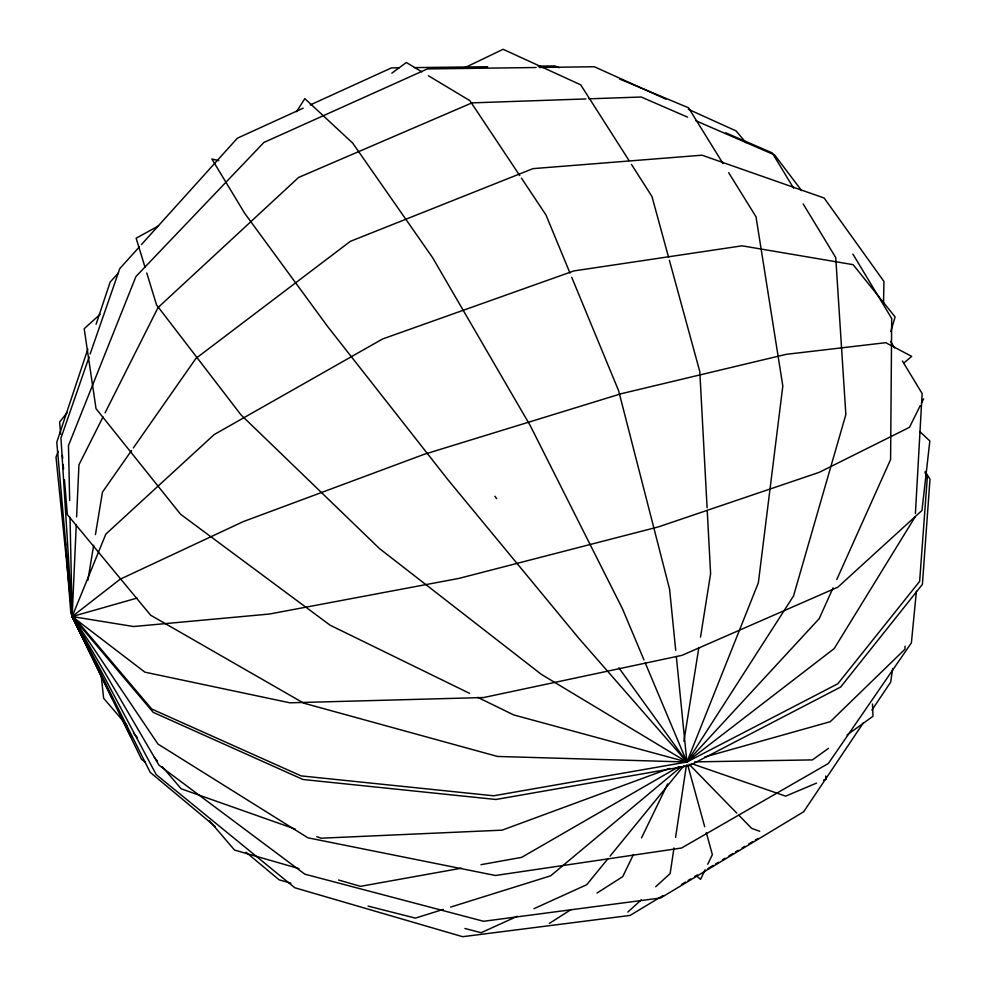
<?xml version="1.0" encoding="UTF-8"?>
<svg xmlns="http://www.w3.org/2000/svg" width="986" height="986" viewBox="0 0 986 986"><rect width="100%" height="100%" fill="white"/><g stroke="black" fill="none" stroke-linecap="round" stroke-linejoin="round"><path stroke-width="1.48" d="M883.555 302.973L883.924 281.429L824.148 198.026L702.044 155.196L532.995 168.631L350.375 241.336L195.906 358.436L133.332 447.964M76.267 524.589L72.151 616.546L141.491 759.245L145.102 762.116M76.612 516.923L78.942 464.813L103.025 416.942M905.062 646.2L904.914 649.256L830.274 721.69L704.645 757.026M915.402 513.644L922.132 393.537L902.387 360.95M916.401 591.243L911.397 642.86L828.339 763.497L681.585 848.009L495.44 875.494L307.891 837.804L157.957 744.048L72.151 616.546L56.017 457.221L58.075 451.44M673.993 847.935L670.147 873.559L655.69 886.722M675.583 837.385L686.453 765.025M892.712 668.533L890.641 682.189L871.883 710.142M683.914 741.287L698.827 647.679M700.516 637.116L710.61 573.704L707.258 510.933M87.89 580.224L93.67 545.27M95.432 534.634L102.482 492.088L131.569 450.479M890.777 331.53L895.103 316.95L853.112 264.667L742.101 245.822L573.938 270.904L382.605 338.974L214.122 434.616L105.847 534.104L72.151 616.546L111.899 698.002M87.84 349.056L56.781 442.258L72.151 616.546L150.205 772.346L215.256 826.588M96.086 324.295L110.161 282.07L118.443 272.937M89.122 356.944L60.959 438.055L72.151 616.546L156.195 774.577L294.789 887.757L462.656 936.7L630.054 915.427L663.036 895.571M90.12 354.048L119.787 268.586L139.383 246.857M66.752 560.467L70.869 613.563L151.721 709.033L301.137 775.896L493.666 795.788L686.909 762.005L758.357 582.8L782.822 386.031L756.028 216.846L728.691 172.698M833.034 587.878L819.267 618.567L686.909 762.005L497.462 756.447L303.7 703.141L150.648 615.215L67.368 514.606L64.447 479.714M836.781 579.509L890.592 459.562L891.701 318.515L852.865 254.043M705.15 869.738L700.565 879.339L697.127 876.406M707.775 864.254L712.36 854.652L706.296 832.591M633.468 854.505L622.733 876.64L596.974 893.057M641.516 837.903L667.67 783.932M920.234 405.653L909.474 427.332L819.255 472.331L658.611 526.832L458.971 578.388L269.388 614.044L133.603 626.529L72.151 616.546L70.832 599.71M921.577 402.941L923.599 398.874M105.083 412.838L158.068 307.533L298.622 177.443L471.986 102.877L585.844 98.933M915.23 516.689L834.205 648.591L686.909 762.005L513.669 714.912L477.791 697.385M296.613 111.628L304.81 98.612L352.655 143.044L432.546 257.58L530.308 425.742L622.523 608.904L643.981 659.93M146.778 272.999L156.54 304.908L240.929 414.798L379.437 548.524L541.376 674.387L686.909 762.005L793.52 595.988L845.852 414.564L835.734 257.592L803.159 203.905M863.354 722.849L803.639 811.786L660.657 897.975L483.596 921.281L304.834 874.175L158.919 765.124L72.151 616.546L70.018 517.305M67.27 412.456L59.628 422.07L60.639 434.21M608.115 858.51L586.707 884.725L533.944 908.71M610.051 856.131L683.988 765.58M141.442 244.565L237.379 138.188L303.207 108.152M627.885 912.038L641.233 899.885M100.165 314.287L84.192 328.695L96.024 408.66L180.561 514.248L330.125 625.21L469.509 693.331M903.669 363.156L911.693 356.377L885.761 342.684L786.162 354.344L621.192 393.722L424.017 454.373L243.271 521.606L120.206 579.189L72.151 616.546L75.392 621.673M681.03 766.911L550.632 875.827L450.651 907.083M391.849 73.161L406.331 62.5L421.897 71.842M828.499 748.337L812.439 759.898L694.563 761.882M847.036 734.977L872.98 716.292L872.487 704.016M549.313 923.438L571.214 909.474M681.499 884.454L685.467 882.076M688.105 880.486L690.742 878.896M694.699 876.517L697.336 874.927M707.886 868.567L713.161 865.388M715.799 863.81L718.437 862.22M722.393 859.829L725.03 858.239M728.999 855.86L732.955 853.482M735.593 851.892L738.231 850.302M742.187 847.923L744.824 846.333M748.781 843.942L752.737 841.563M755.375 839.973L758.012 838.383M678.91 766.627L521.668 857.352L481.008 864.673M158.61 225.868L136.142 238.205L145.004 267.206M218.793 160.656L211.867 158.992L244.713 213.333L327.5 326.341L448.112 479.935L578.622 638.065L686.909 762.005L837.804 683.779L919.642 581.383L927.358 476.632L924.967 472.75M464.763 67.689L503.143 49.3L580.692 84.821L629.031 160.57M310.208 104.96L391.442 67.898L399.071 67.8M517.28 916.29L481.18 932.707L464.924 928.492M816.519 783.118L785.645 796.146L691.26 763.521M823.532 780.16L826.342 778.977L825.664 776.019M669.58 768.402L502.096 830.163L321.079 838.199L316.752 836.67M443.306 909.375L415.365 918.114L368.049 906.097M137.066 598.071L72.151 616.546L72.138 613.526M461.423 868.185L360.506 886.34L338.531 880.005M588.925 98.822L641.233 97.022L687.575 117.149M536.15 67.516L427.345 68.921L263.928 142.44L135.945 276.511L68.478 445.536L69.661 500.506M539.219 67.467L594.385 66.752L665.907 99.142M414.342 67.615L487.651 66.728M538.036 66.124L554.835 65.914L559.087 67.714M290.932 883.197L279.137 879.832L246.019 852.224M298.98 868.617L234.532 850.068L209.562 820.907M295.122 829.041L181.239 788.837L162.333 766.763M759.725 831.272L751.615 828.339L738.884 815.286M619.578 79.016L688.511 107.794L723.071 163.614M725.758 132.839L772.161 152.83L793.619 188.19M695.993 120.81L774.626 154.987L801.618 190.581M688.351 109.298L736.037 130.892L745.971 142.662M428.38 75.737L469.878 100.646L519.758 175.57M919.765 431.511L929.835 440.976L921.972 510.465L837.853 587.163L682.016 655.333L483.658 697.533L289.884 702.808L144.905 672.169L72.151 616.546L153.224 712.36L302.973 779.495L495.909 799.486L689.497 765.604L840.59 687.094L922.415 584.353L929.983 479.245L925.176 471.456M689.029 764.187L736.764 813.117M127.514 726.115L103.629 698.248L101.176 675.422M133.48 733.091L137.461 737.725M154.371 757.47L157.353 760.958M494.91 496.229L496.71 498.719M618.875 667.83L686.909 762.005L676.322 656.479M521.446 178.109L545.961 214.936L569.994 273.06M631.484 164.428L651.968 196.522L668.594 257.346M890.543 341.402L894.499 347.922M121.34 717.327L130.768 736.665M645.177 662.777L686.909 762.005M571.744 277.312L618.616 390.715L669.58 589.184L675.718 650.366M687.71 764.951L704.682 826.712M669.395 260.316L699.801 371.586L707.098 507.864M62.414 455.446L62.673 458.478M63.178 464.554L63.56 469.102M69.279 579.941L69.513 582.985M70.117 590.589L70.474 595.15M65.335 542.263L65.569 545.307M66.05 551.371L66.518 557.435"/></g></svg>
